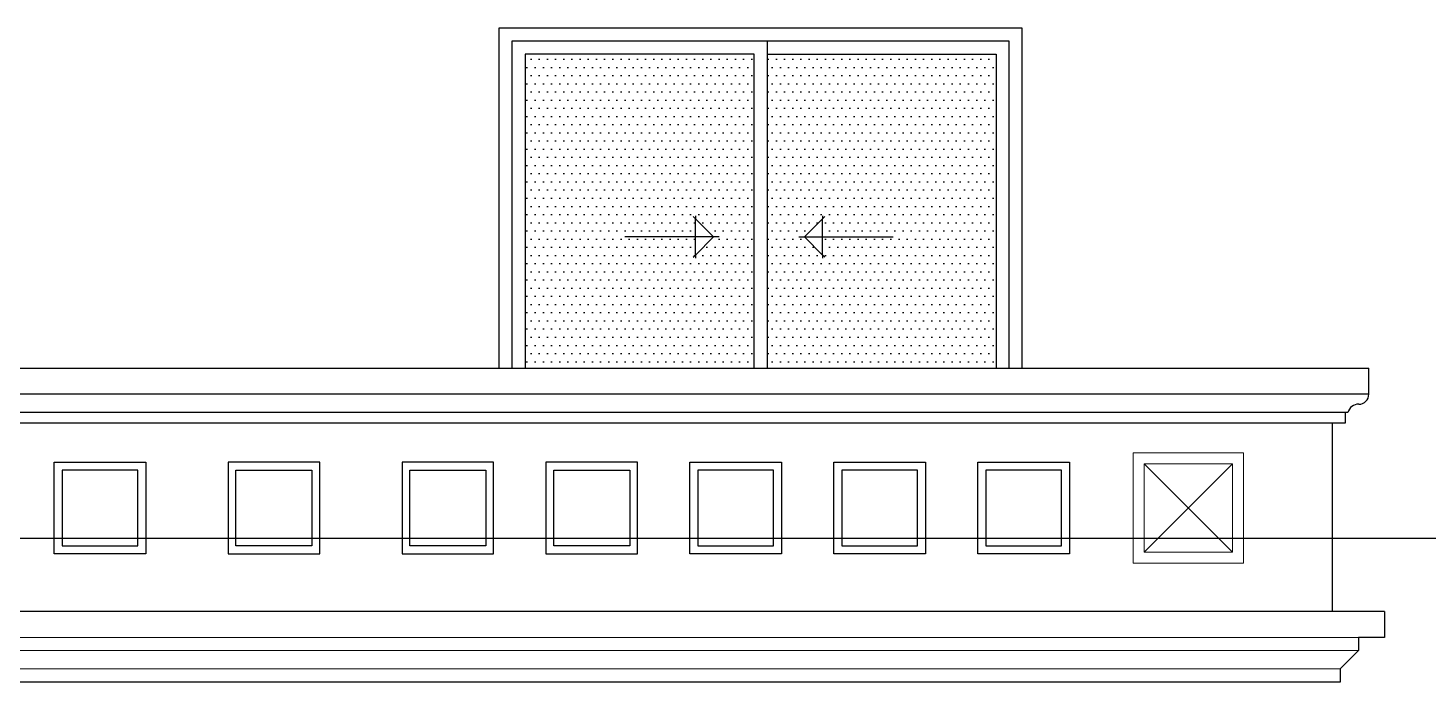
# Model space of a CAD drawing. Extents: x 185 to 567, y -69 to 170.
# Drawn here: x 309.08 to 314.43, y -33.64 to -31.14 of the extents above; entities that cross this region are included whole.
import ezdxf

# ---------------------------------------------------------------- set-up
doc = ezdxf.new("R2010")
doc.units = 0
doc.header["$LTSCALE"] = 0.25
doc.header["$MEASUREMENT"] = 0
doc.layers.get('0').update_dxf_attribs({"linetype": 'CONTINUOUS'})
for name, color, linetype in [('A-DIM-IN', 8, 'CONTINUOUS'), ('A-ELV 6', 71, 'CONTINUOUS'), ('A-groves', 8, 'CONTINUOUS'), ('A-WIN', 3, 'CONTINUOUS'), ('A-WIN HAT', 125, 'CONTINUOUS')]:
    doc.layers.add(name, color=color, linetype=linetype)
doc.layers.add('A-KORNISH', color=8, linetype='CONTINUOUS', lineweight=9)

# ---------------------------------------------------------------- blocks, each defined once
blk = doc.blocks.new('A$C5D9A0A75')
at = {"color": 8}
for p, q in [((-0.2424, -0.5809), (-0.251, -0.5723)), ((-0.2424, -0.5687), (-0.2424, -0.5809)), ((0.2424, -0.5687), (0.2424, -0.5809)), ((0.2424, -0.5809), (0.251, -0.5723)), ((-0.1517, -0.65), (-0.1733, -0.65)), ((0.1517, -0.65), (0.1733, -0.65)), ((-0.251, -0.7277), (-0.2424, -0.7191)), ((-0.2424, -0.7191), (-0.2424, -0.7313)), ((0.2424, -0.7191), (0.2424, -0.7313)), ((0.251, -0.7277), (0.2424, -0.7191))]:
    blk.add_line(p, q, dxfattribs=at)
for p, q in [((-0.1733, -0.65), (-0.5132, -0.65)), ((0.1733, -0.65), (0.5132, -0.65))]:
    blk.add_line(p, q)
at = {"elevation": 0}
for points in [[(-0.2424, -0.5809), (-0.1733, -0.65), (-0.2424, -0.7191), (-0.2424, -0.5809)], [(0.2424, -0.5809), (0.1733, -0.65), (0.2424, -0.7191), (0.2424, -0.5809)]]:
    blk.add_lwpolyline(points, dxfattribs=at)

msp = doc.modelspace()

# ---------------------------------------------------------------- hatches: boundary and pattern name
at = {"layer": 'A-WIN HAT'}
h = msp.add_hatch(dxfattribs=at)
h.set_pattern_fill('DOTS', color=256, scale=0.5, style=0)
h.set_pattern_definition([(0, (388.108808, -181.223684), (0.015625, 0.03125), [0, -0.03125])])
h.paths.add_polyline_path([(311.8515, -31.2357), (310.9765, -31.2357), (310.9765, -32.4356), (311.8515, -32.4356)])
h.paths.add_polyline_path([(311.6283, -31.8655), (311.6973, -31.9345), (311.6283, -32.0036)], flags=16)
h.paths.add_polyline_path([(312.7765, -31.2357), (311.9015, -31.2357), (311.9015, -32.4356), (312.7765, -32.4356)])
h.paths.add_polyline_path([(312.113, -31.8655), (312.113, -32.0036), (312.0439, -31.9345)], flags=16)

# ---------------------------------------------------------------- linework, layer by layer
at = {"layer": 'A-DIM-IN'}
for p, q in [((314.2015, -32.5356), (305.8315, -32.5356)), ((314.1115, -32.6056), (305.9267, -32.6056)), ((313.6801, -33.1391), (313.3429, -32.802)), ((313.6801, -32.802), (313.3429, -33.1391))]:
    msp.add_line(p, q, dxfattribs=at)
at = {"layer": 'A-DIM-IN', "elevation": 0}
for points in [[(309.1768, -32.7955), (309.5268, -32.7956), (309.5268, -33.1455), (309.1768, -33.1455)], [(310.1915, -32.7955), (309.8415, -32.7956), (309.8415, -33.1455), (310.1915, -33.1455)], [(310.8562, -32.7955), (310.5062, -32.7956), (310.5062, -33.1455), (310.8562, -33.1455)], [(311.4064, -32.7955), (311.0564, -32.7956), (311.0564, -33.1455), (311.4064, -33.1455)], [(311.6066, -32.7955), (311.9566, -32.7956), (311.9566, -33.1455), (311.6066, -33.1455)], [(312.1568, -32.7955), (312.5068, -32.7956), (312.5068, -33.1455), (312.1568, -33.1455)], [(312.707, -32.7955), (313.057, -32.7956), (313.057, -33.1455), (312.707, -33.1455)], [(309.4968, -32.8256), (309.2068, -32.8256), (309.2068, -33.1155), (309.4968, -33.1155)], [(309.8715, -32.8256), (310.1615, -32.8256), (310.1615, -33.1155), (309.8715, -33.1155)], [(310.5362, -32.8256), (310.8262, -32.8256), (310.8262, -33.1155), (310.5362, -33.1155)], [(311.0864, -32.8256), (311.3764, -32.8256), (311.3764, -33.1155), (311.0864, -33.1155)], [(311.9266, -32.8256), (311.6366, -32.8256), (311.6366, -33.1155), (311.9266, -33.1155)], [(312.4768, -32.8256), (312.1868, -32.8256), (312.1868, -33.1155), (312.4768, -33.1155)], [(313.027, -32.8256), (312.737, -32.8256), (312.737, -33.1155), (313.027, -33.1155)]]:
    msp.add_lwpolyline(points, close=True, dxfattribs=at)
at = {"layer": 'A-ELV 6'}
for p, q in [((305.8315, -32.4356), (314.2015, -32.4356)), ((314.2015, -32.5356), (314.2015, -32.4355)), ((314.1215, -32.6055), (314.1115, -32.6056)), ((314.1115, -32.6056), (314.1115, -32.6455)), ((314.1115, -32.6056), (314.1115, -32.6456)), ((314.1215, -32.6056), (314.1115, -32.6056)), ((314.1115, -32.6456), (305.9215, -32.6456)), ((314.0615, -32.6455), (314.0615, -33.3656)), ((314.2615, -33.3656), (305.7715, -33.3656)), ((314.0915, -33.6356), (305.9415, -33.6356))]:
    msp.add_line(p, q, dxfattribs=at)
at = {"layer": 'A-ELV 6', "elevation": 0}
msp.add_lwpolyline([(314.2615, -33.3656), (314.2615, -33.4656), (314.1615, -33.4656), (314.1615, -33.5156), (314.0915, -33.5856), (314.0915, -33.6356)], dxfattribs=at)
at = {"layer": 'A-ELV 6'}
for centre, radius, start, end in [((314.1607, -32.6139, 0), 0.0401, 86.8782, 168.022), ((314.1607, -32.6139, 0), 0.0401, 86.8782, 168.022), ((314.1625, -32.5348, 0), 0.039, 270.6838, 358.8359), ((314.1625, -32.5348, 0), 0.039, 270.6838, 358.8359)]:
    msp.add_arc(centre, radius, start, end, dxfattribs=at)
at = {"layer": 'A-groves'}
msp.add_line((300.1015, -33.0857), (327.5015, -33.0857), dxfattribs=at)
at = {"layer": 'A-KORNISH'}
for p, q in [((314.1615, -33.4656), (305.7715, -33.4656)), ((314.1615, -33.5156), (305.8715, -33.5156)), ((314.0915, -33.5856), (305.9415, -33.5856))]:
    msp.add_line(p, q, dxfattribs=at)
at = {"layer": 'A-KORNISH', "elevation": 0}
for points in [[(313.3008, -33.1813), (313.7222, -33.1813), (313.7222, -32.7598), (313.3008, -32.7598)], [(313.3429, -33.1391), (313.6801, -33.1391), (313.6801, -32.802), (313.3429, -32.802)]]:
    msp.add_lwpolyline(points, close=True, dxfattribs=at)
at = {"layer": 'A-WIN', "elevation": 0}
for points in [[(312.8765, -32.4357), (312.8765, -31.1357), (310.8765, -31.1357), (310.8765, -32.4356)], [(312.8265, -32.4357), (312.8265, -31.1857), (310.9265, -31.1857), (310.9265, -32.4356)], [(311.9015, -31.1857), (311.9015, -32.4357)], [(311.8515, -32.4357), (311.8515, -31.2357), (310.9765, -31.2357), (310.9765, -32.4357)], [(311.9015, -31.2357), (312.7765, -31.2357), (312.7765, -32.4357)]]:
    msp.add_lwpolyline(points, dxfattribs=at)

# ---------------------------------------------------------------- block references
at = {"layer": 'A-WIN', "extrusion": (0, 0, -1), "zscale": -1}
msp.add_blockref('A$C5D9A0A75', (-311.8706, -31.2845, 0), dxfattribs=at)

doc.saveas('drawing.dxf')
